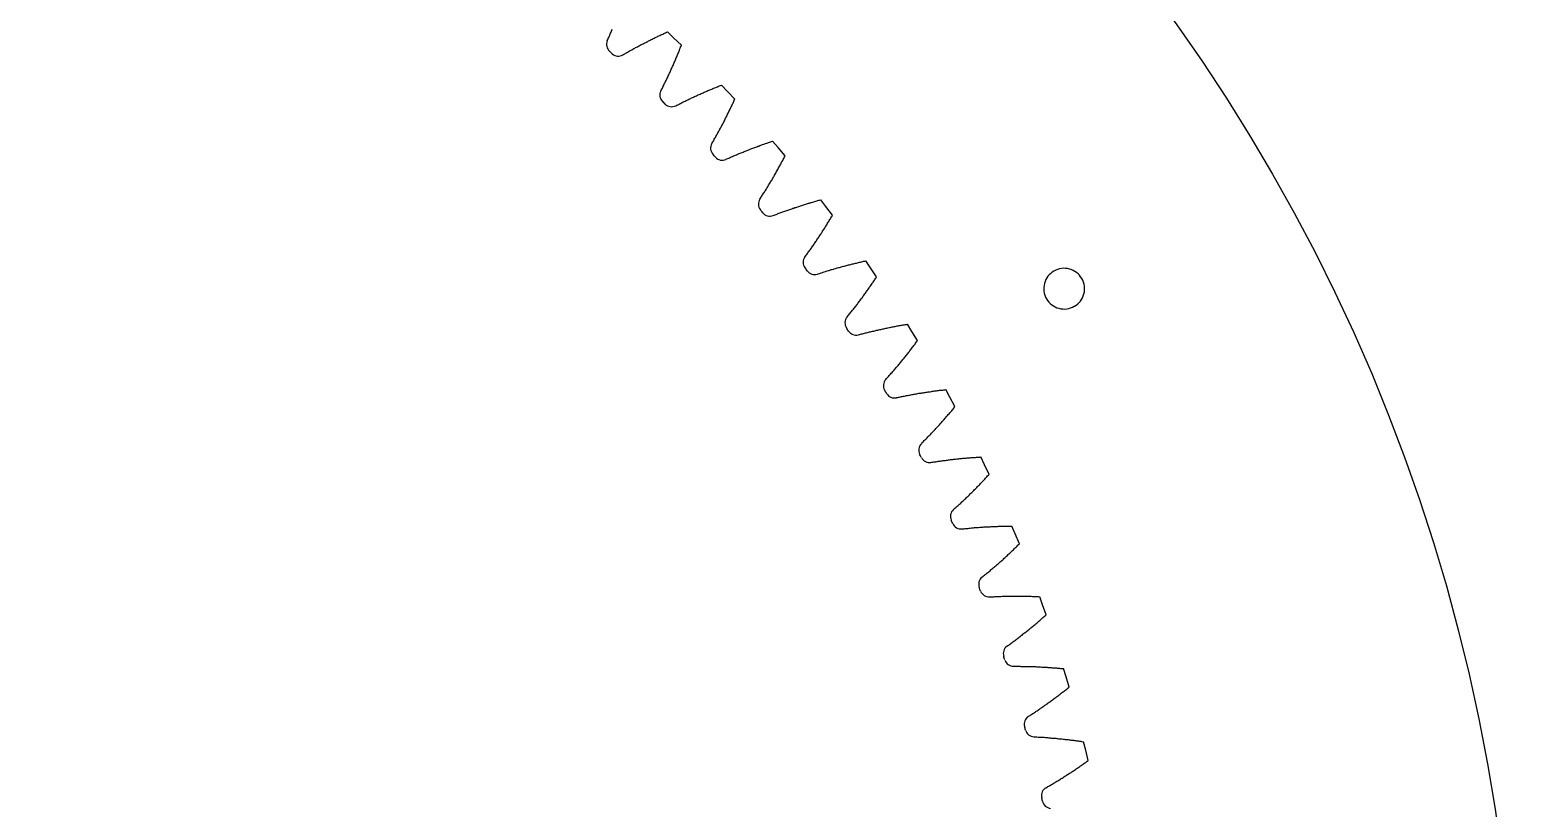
# Model space of a CAD drawing. Header units: inches. Extents: x -337 to 409, y -412 to 336.
# Drawn here: x -175.9 to -66.3, y 221.5 to 278.9 of the extents above; entities that cross this region are included whole.
import ezdxf

# ---------------------------------------------------------------- set-up
doc = ezdxf.new("R2010")
doc.units = ezdxf.units.IN
doc.header["$MEASUREMENT"] = 0

msp = doc.modelspace()

# ---------------------------------------------------------------- linework, layer by layer
at = {"color": 7, "linetype": 'Continuous'}
for p, q in [((-133.28, 278.15), (-133.25, 278.22)), ((-133.25, 278.22), (-133.21, 278.29)), ((-133.21, 278.29), (-133.18, 278.36)), ((-133.18, 278.36), (-133.15, 278.43)), ((-133.15, 278.43), (-133.12, 278.5)), ((-133.12, 278.5), (-133.09, 278.57)), ((-133.09, 278.57), (-133.06, 278.64)), ((-133.06, 278.64), (-133.03, 278.71)), ((-133.03, 278.71), (-133, 278.78)), ((-133, 278.78), (-132.97, 278.85)), ((-132.97, 278.85), (-132.94, 278.93)), ((-130.05, 278.17), (-129.99, 278.2)), ((-129.99, 278.2), (-129.92, 278.24)), ((-129.92, 278.24), (-129.85, 278.27)), ((-129.85, 278.27), (-129.78, 278.31)), ((-129.78, 278.31), (-129.71, 278.34)), ((-129.71, 278.34), (-129.64, 278.37)), ((-129.64, 278.37), (-129.57, 278.41)), ((-129.57, 278.41), (-129.5, 278.44)), ((-129.5, 278.44), (-129.43, 278.47)), ((-129.43, 278.47), (-129.36, 278.51)), ((-129.36, 278.51), (-129.29, 278.54)), ((-129.29, 278.54), (-129.22, 278.57)), ((-129.22, 278.57), (-129.15, 278.6)), ((-129.15, 278.6), (-129.08, 278.64)), ((-129.08, 278.64), (-129.01, 278.67)), ((-129.01, 278.67), (-128.94, 278.7)), ((-128.94, 278.7), (-128.87, 278.73)), ((-133.31, 278.08), (-133.28, 278.15)), ((-132.09, 277.08), (-132.02, 277.12)), ((-132.02, 277.12), (-131.96, 277.16)), ((-131.96, 277.16), (-131.89, 277.19)), ((-131.89, 277.19), (-131.82, 277.23)), ((-131.82, 277.23), (-131.75, 277.27)), ((-131.75, 277.27), (-131.69, 277.31)), ((-131.69, 277.31), (-131.62, 277.35)), ((-131.62, 277.35), (-131.55, 277.38)), ((-131.55, 277.38), (-131.49, 277.42)), ((-131.49, 277.42), (-131.42, 277.46)), ((-131.42, 277.46), (-131.35, 277.5)), ((-131.35, 277.5), (-131.28, 277.53)), ((-131.28, 277.53), (-131.22, 277.57)), ((-131.22, 277.57), (-131.15, 277.61)), ((-131.15, 277.61), (-131.08, 277.64)), ((-131.08, 277.64), (-131.01, 277.68)), ((-131.01, 277.68), (-130.95, 277.71)), ((-130.95, 277.71), (-130.88, 277.75)), ((-130.88, 277.75), (-130.81, 277.79)), ((-130.81, 277.79), (-130.74, 277.82)), ((-130.74, 277.82), (-130.67, 277.86)), ((-130.67, 277.86), (-130.6, 277.89)), ((-130.6, 277.89), (-130.54, 277.93)), ((-130.54, 277.93), (-130.47, 277.96)), ((-130.47, 277.96), (-130.4, 278)), ((-130.4, 278), (-130.33, 278.03)), ((-130.33, 278.03), (-130.26, 278.07)), ((-130.26, 278.07), (-130.19, 278.1)), ((-130.19, 278.1), (-130.12, 278.14)), ((-130.12, 278.14), (-130.05, 278.17)), ((-128.13, 277.04), (-128.1, 277.11)), ((-128.1, 277.11), (-128.07, 277.18)), ((-128.07, 277.18), (-128.04, 277.25)), ((-128.04, 277.25), (-128.01, 277.32)), ((-128.01, 277.32), (-127.98, 277.39)), ((-127.98, 277.39), (-127.95, 277.47)), ((-127.95, 277.47), (-127.93, 277.54)), ((-127.93, 277.54), (-127.9, 277.61)), ((-127.9, 277.61), (-127.87, 277.68)), ((-127.87, 277.68), (-127.84, 277.75)), ((-132.15, 277.04), (-132.09, 277.08)), ((-128.59, 275.98), (-128.56, 276.05)), ((-128.56, 276.05), (-128.53, 276.12)), ((-128.53, 276.12), (-128.49, 276.19)), ((-128.49, 276.19), (-128.46, 276.26)), ((-128.46, 276.26), (-128.43, 276.33)), ((-128.43, 276.33), (-128.4, 276.4)), ((-128.4, 276.4), (-128.37, 276.47)), ((-128.37, 276.47), (-128.34, 276.54)), ((-128.34, 276.54), (-128.31, 276.61)), ((-128.31, 276.61), (-128.28, 276.68)), ((-128.28, 276.68), (-128.25, 276.75)), ((-128.25, 276.75), (-128.22, 276.83)), ((-128.22, 276.83), (-128.19, 276.9)), ((-128.19, 276.9), (-128.16, 276.97)), ((-128.16, 276.97), (-128.13, 277.04)), ((-129.12, 274.87), (-129.08, 274.94)), ((-129.08, 274.94), (-129.05, 275)), ((-129.05, 275), (-129.01, 275.07)), ((-129.01, 275.07), (-128.98, 275.14)), ((-128.98, 275.14), (-128.95, 275.21)), ((-128.95, 275.21), (-128.91, 275.28)), ((-128.91, 275.28), (-128.88, 275.35)), ((-128.88, 275.35), (-128.85, 275.42)), ((-128.85, 275.42), (-128.81, 275.49)), ((-128.81, 275.49), (-128.78, 275.56)), ((-128.78, 275.56), (-128.75, 275.63)), ((-128.75, 275.63), (-128.72, 275.7)), ((-128.72, 275.7), (-128.68, 275.77)), ((-128.68, 275.77), (-128.65, 275.84)), ((-128.65, 275.84), (-128.62, 275.91)), ((-128.62, 275.91), (-128.59, 275.98)), ((-129.36, 274.39), (-129.32, 274.45)), ((-129.32, 274.45), (-129.29, 274.52)), ((-129.29, 274.52), (-129.25, 274.59)), ((-129.25, 274.59), (-129.22, 274.66)), ((-129.22, 274.66), (-129.18, 274.73)), ((-129.18, 274.73), (-129.15, 274.8)), ((-129.15, 274.8), (-129.12, 274.87)), ((-127.23, 273.8), (-127.16, 273.83)), ((-127.16, 273.83), (-127.09, 273.87)), ((-127.09, 273.87), (-127.02, 273.9)), ((-127.02, 273.9), (-126.95, 273.93)), ((-126.95, 273.93), (-126.88, 273.96)), ((-126.88, 273.96), (-126.81, 274)), ((-126.81, 274), (-126.74, 274.03)), ((-126.74, 274.03), (-126.67, 274.06)), ((-126.67, 274.06), (-126.6, 274.09)), ((-126.6, 274.09), (-126.53, 274.12)), ((-126.53, 274.12), (-126.46, 274.15)), ((-126.46, 274.15), (-126.39, 274.18)), ((-126.39, 274.18), (-126.32, 274.22)), ((-126.32, 274.22), (-126.25, 274.25)), ((-126.25, 274.25), (-126.18, 274.28)), ((-126.18, 274.28), (-126.1, 274.31)), ((-126.1, 274.31), (-126.03, 274.34)), ((-126.03, 274.34), (-125.96, 274.37)), ((-125.96, 274.37), (-125.89, 274.4)), ((-125.89, 274.4), (-125.82, 274.43)), ((-125.82, 274.43), (-125.75, 274.46)), ((-125.75, 274.46), (-125.68, 274.49)), ((-125.68, 274.49), (-125.61, 274.52)), ((-125.61, 274.52), (-125.54, 274.55)), ((-125.54, 274.55), (-125.47, 274.58)), ((-125.47, 274.58), (-125.39, 274.61)), ((-125.39, 274.61), (-125.32, 274.63)), ((-125.32, 274.63), (-125.25, 274.66)), ((-125.25, 274.66), (-125.18, 274.69)), ((-125.18, 274.69), (-125.11, 274.72)), ((-125.11, 274.72), (-125.04, 274.75)), ((-125.04, 274.75), (-124.97, 274.78)), ((-124.97, 274.78), (-124.89, 274.81)), ((-128.26, 273.29), (-128.19, 273.32)), ((-128.19, 273.32), (-128.12, 273.36)), ((-128.12, 273.36), (-128.06, 273.39)), ((-128.06, 273.39), (-127.99, 273.43)), ((-127.99, 273.43), (-127.92, 273.46)), ((-127.92, 273.46), (-127.85, 273.5)), ((-127.85, 273.5), (-127.78, 273.53)), ((-127.78, 273.53), (-127.71, 273.57)), ((-127.71, 273.57), (-127.64, 273.6)), ((-127.64, 273.6), (-127.57, 273.63)), ((-127.57, 273.63), (-127.5, 273.67)), ((-127.5, 273.67), (-127.43, 273.7)), ((-127.43, 273.7), (-127.37, 273.73)), ((-127.37, 273.73), (-127.3, 273.77)), ((-127.3, 273.77), (-127.23, 273.8)), ((-124.44, 272.66), (-124.41, 272.73)), ((-124.41, 272.73), (-124.37, 272.8)), ((-124.37, 272.8), (-124.34, 272.87)), ((-124.34, 272.87), (-124.31, 272.94)), ((-124.31, 272.94), (-124.27, 273.01)), ((-124.27, 273.01), (-124.24, 273.08)), ((-124.24, 273.08), (-124.21, 273.15)), ((-124.21, 273.15), (-124.17, 273.22)), ((-124.17, 273.22), (-124.14, 273.29)), ((-124.14, 273.29), (-124.11, 273.36)), ((-124.11, 273.36), (-124.08, 273.42)), ((-124.08, 273.42), (-124.04, 273.49)), ((-124.04, 273.49), (-124.01, 273.56)), ((-124.01, 273.56), (-123.98, 273.63)), ((-123.98, 273.63), (-123.95, 273.7)), ((-123.95, 273.7), (-123.92, 273.77)), ((-125.01, 271.57), (-124.97, 271.63)), ((-124.97, 271.63), (-124.93, 271.7)), ((-124.93, 271.7), (-124.9, 271.77)), ((-124.9, 271.77), (-124.86, 271.84)), ((-124.86, 271.84), (-124.83, 271.91)), ((-124.83, 271.91), (-124.79, 271.97)), ((-124.79, 271.97), (-124.75, 272.04)), ((-124.75, 272.04), (-124.72, 272.11)), ((-124.72, 272.11), (-124.68, 272.18)), ((-124.68, 272.18), (-124.65, 272.25)), ((-124.65, 272.25), (-124.61, 272.32)), ((-124.61, 272.32), (-124.58, 272.39)), ((-124.58, 272.39), (-124.55, 272.45)), ((-124.55, 272.45), (-124.51, 272.52)), ((-124.51, 272.52), (-124.48, 272.59)), ((-124.48, 272.59), (-124.44, 272.66)), ((-125.61, 270.49), (-125.57, 270.56)), ((-125.57, 270.56), (-125.53, 270.63)), ((-125.53, 270.63), (-125.49, 270.69)), ((-125.49, 270.69), (-125.45, 270.76)), ((-125.45, 270.76), (-125.42, 270.83)), ((-125.42, 270.83), (-125.38, 270.89)), ((-125.38, 270.89), (-125.34, 270.96)), ((-125.34, 270.96), (-125.3, 271.03)), ((-125.3, 271.03), (-125.26, 271.09)), ((-125.26, 271.09), (-125.23, 271.16)), ((-125.23, 271.16), (-125.19, 271.23)), ((-125.19, 271.23), (-125.15, 271.3)), ((-125.15, 271.3), (-125.12, 271.36)), ((-125.12, 271.36), (-125.08, 271.43)), ((-125.08, 271.43), (-125.04, 271.5)), ((-125.04, 271.5), (-125.01, 271.57)), ((-121.64, 270.5), (-121.56, 270.53)), ((-121.56, 270.53), (-121.49, 270.55)), ((-121.49, 270.55), (-121.42, 270.58)), ((-121.42, 270.58), (-121.35, 270.6)), ((-121.35, 270.6), (-121.27, 270.63)), ((-121.27, 270.63), (-121.2, 270.65)), ((-121.2, 270.65), (-121.13, 270.68)), ((-124.43, 269.4), (-124.36, 269.43)), ((-124.36, 269.43), (-124.29, 269.46)), ((-124.29, 269.46), (-124.22, 269.49)), ((-124.22, 269.49), (-124.15, 269.53)), ((-124.15, 269.53), (-124.08, 269.56)), ((-124.08, 269.56), (-124.01, 269.59)), ((-124.01, 269.59), (-123.93, 269.62)), ((-123.93, 269.62), (-123.86, 269.65)), ((-123.86, 269.65), (-123.79, 269.68)), ((-123.79, 269.68), (-123.72, 269.71)), ((-123.72, 269.71), (-123.65, 269.74)), ((-123.65, 269.74), (-123.58, 269.77)), ((-123.58, 269.77), (-123.51, 269.8)), ((-123.51, 269.8), (-123.44, 269.82)), ((-123.44, 269.82), (-123.37, 269.85)), ((-123.37, 269.85), (-123.29, 269.88)), ((-123.29, 269.88), (-123.22, 269.91)), ((-123.22, 269.91), (-123.15, 269.94)), ((-123.15, 269.94), (-123.08, 269.97)), ((-123.08, 269.97), (-123.01, 270)), ((-123.01, 270), (-122.94, 270.02)), ((-122.94, 270.02), (-122.87, 270.05)), ((-122.87, 270.05), (-122.79, 270.08)), ((-122.79, 270.08), (-122.72, 270.11)), ((-122.72, 270.11), (-122.65, 270.14)), ((-122.65, 270.14), (-122.58, 270.16)), ((-122.58, 270.16), (-122.51, 270.19)), ((-122.51, 270.19), (-122.43, 270.22)), ((-122.43, 270.22), (-122.36, 270.24)), ((-122.36, 270.24), (-122.29, 270.27)), ((-122.29, 270.27), (-122.22, 270.3)), ((-122.22, 270.3), (-122.14, 270.32)), ((-122.14, 270.32), (-122.07, 270.35)), ((-122.07, 270.35), (-122, 270.38)), ((-122, 270.38), (-121.93, 270.4)), ((-121.93, 270.4), (-121.86, 270.43)), ((-121.86, 270.43), (-121.78, 270.45)), ((-121.78, 270.45), (-121.71, 270.48)), ((-121.71, 270.48), (-121.64, 270.5)), ((-120.31, 269.39), (-120.28, 269.46)), ((-120.28, 269.46), (-120.24, 269.53)), ((-120.24, 269.53), (-120.2, 269.6)), ((-124.57, 269.34), (-124.5, 269.37)), ((-124.5, 269.37), (-124.43, 269.4)), ((-120.9, 268.31), (-120.86, 268.38)), ((-120.86, 268.38), (-120.83, 268.45)), ((-120.83, 268.45), (-120.79, 268.51)), ((-120.79, 268.51), (-120.75, 268.58)), ((-120.75, 268.58), (-120.71, 268.65)), ((-120.71, 268.65), (-120.68, 268.71)), ((-120.68, 268.71), (-120.64, 268.78)), ((-120.64, 268.78), (-120.6, 268.85)), ((-120.6, 268.85), (-120.56, 268.92)), ((-120.56, 268.92), (-120.53, 268.98)), ((-120.53, 268.98), (-120.49, 269.05)), ((-120.49, 269.05), (-120.46, 269.12)), ((-120.46, 269.12), (-120.42, 269.19)), ((-120.42, 269.19), (-120.38, 269.26)), ((-120.38, 269.26), (-120.35, 269.32)), ((-120.35, 269.32), (-120.31, 269.39)), ((-121.57, 267.19), (-121.53, 267.25)), ((-121.53, 267.25), (-121.49, 267.32)), ((-121.49, 267.32), (-121.45, 267.38)), ((-121.45, 267.38), (-121.41, 267.45)), ((-121.41, 267.45), (-121.37, 267.51)), ((-121.37, 267.51), (-121.33, 267.58)), ((-121.33, 267.58), (-121.29, 267.65)), ((-121.29, 267.65), (-121.25, 267.71)), ((-121.25, 267.71), (-121.21, 267.78)), ((-121.21, 267.78), (-121.17, 267.84)), ((-121.17, 267.84), (-121.13, 267.91)), ((-121.13, 267.91), (-121.09, 267.98)), ((-121.09, 267.98), (-121.05, 268.04)), ((-121.05, 268.04), (-121.02, 268.11)), ((-121.02, 268.11), (-120.98, 268.18)), ((-120.98, 268.18), (-120.94, 268.24)), ((-120.94, 268.24), (-120.9, 268.31)), ((-122.07, 266.41), (-122.02, 266.47)), ((-122.02, 266.47), (-121.98, 266.54)), ((-121.98, 266.54), (-121.94, 266.6)), ((-121.94, 266.6), (-121.9, 266.67)), ((-121.9, 266.67), (-121.86, 266.73)), ((-121.86, 266.73), (-121.81, 266.79)), ((-121.81, 266.79), (-121.77, 266.86)), ((-121.77, 266.86), (-121.73, 266.92)), ((-121.73, 266.92), (-121.69, 266.99)), ((-121.69, 266.99), (-121.65, 267.05)), ((-121.65, 267.05), (-121.61, 267.12)), ((-121.61, 267.12), (-121.57, 267.19)), ((-118.4, 266.12), (-118.32, 266.15)), ((-118.32, 266.15), (-118.25, 266.17)), ((-118.25, 266.17), (-118.17, 266.19)), ((-118.17, 266.19), (-118.1, 266.21)), ((-118.1, 266.21), (-118.03, 266.23)), ((-118.03, 266.23), (-117.95, 266.25)), ((-117.95, 266.25), (-117.88, 266.28)), ((-117.88, 266.28), (-117.8, 266.3)), ((-117.8, 266.3), (-117.73, 266.32)), ((-117.73, 266.32), (-117.66, 266.34)), ((-117.66, 266.34), (-117.58, 266.36)), ((-121.09, 265.2), (-121.02, 265.23)), ((-121.02, 265.23), (-120.94, 265.26)), ((-120.94, 265.26), (-120.87, 265.28)), ((-120.87, 265.28), (-120.8, 265.31)), ((-120.8, 265.31), (-120.73, 265.34)), ((-120.73, 265.34), (-120.66, 265.37)), ((-120.66, 265.37), (-120.58, 265.39)), ((-120.58, 265.39), (-120.51, 265.42)), ((-120.51, 265.42), (-120.44, 265.45)), ((-120.44, 265.45), (-120.37, 265.47)), ((-120.37, 265.47), (-120.3, 265.5)), ((-120.3, 265.5), (-120.22, 265.52)), ((-120.22, 265.52), (-120.15, 265.55)), ((-120.15, 265.55), (-120.08, 265.58)), ((-120.08, 265.58), (-120.01, 265.6)), ((-120.01, 265.6), (-119.93, 265.63)), ((-119.93, 265.63), (-119.86, 265.65)), ((-119.86, 265.65), (-119.79, 265.68)), ((-119.79, 265.68), (-119.71, 265.7)), ((-119.71, 265.7), (-119.64, 265.73)), ((-119.64, 265.73), (-119.57, 265.75)), ((-119.57, 265.75), (-119.5, 265.78)), ((-119.5, 265.78), (-119.42, 265.8)), ((-119.42, 265.8), (-119.35, 265.82)), ((-119.35, 265.82), (-119.28, 265.85)), ((-119.28, 265.85), (-119.2, 265.87)), ((-119.2, 265.87), (-119.13, 265.9)), ((-119.13, 265.9), (-119.06, 265.92)), ((-119.06, 265.92), (-118.98, 265.94)), ((-118.98, 265.94), (-118.91, 265.97)), ((-118.91, 265.97), (-118.84, 265.99)), ((-118.84, 265.99), (-118.76, 266.01)), ((-118.76, 266.01), (-118.69, 266.03)), ((-118.69, 266.03), (-118.62, 266.06)), ((-118.62, 266.06), (-118.54, 266.08)), ((-118.54, 266.08), (-118.47, 266.1)), ((-118.47, 266.1), (-118.4, 266.12)), ((-116.83, 265.03), (-116.79, 265.1)), ((-116.79, 265.1), (-116.75, 265.16)), ((-116.75, 265.16), (-116.72, 265.23)), ((-117.52, 263.92), (-117.48, 263.98)), ((-117.48, 263.98), (-117.44, 264.05)), ((-117.44, 264.05), (-117.4, 264.11)), ((-117.4, 264.11), (-117.36, 264.18)), ((-117.36, 264.18), (-117.31, 264.24)), ((-117.31, 264.24), (-117.27, 264.31)), ((-117.27, 264.31), (-117.23, 264.37)), ((-117.23, 264.37), (-117.19, 264.44)), ((-117.19, 264.44), (-117.15, 264.5)), ((-117.15, 264.5), (-117.11, 264.57)), ((-117.11, 264.57), (-117.07, 264.64)), ((-117.07, 264.64), (-117.03, 264.7)), ((-117.03, 264.7), (-116.99, 264.77)), ((-116.99, 264.77), (-116.95, 264.83)), ((-116.95, 264.83), (-116.91, 264.9)), ((-116.91, 264.9), (-116.87, 264.96)), ((-116.87, 264.96), (-116.83, 265.03)), ((-118.25, 262.83), (-118.2, 262.89)), ((-118.2, 262.89), (-118.16, 262.96)), ((-118.16, 262.96), (-118.12, 263.02)), ((-118.12, 263.02), (-118.07, 263.08)), ((-118.07, 263.08), (-118.03, 263.15)), ((-118.03, 263.15), (-117.99, 263.21)), ((-117.99, 263.21), (-117.94, 263.28)), ((-117.94, 263.28), (-117.9, 263.34)), ((-117.9, 263.34), (-117.86, 263.4)), ((-117.86, 263.4), (-117.82, 263.47)), ((-117.82, 263.47), (-117.77, 263.53)), ((-117.77, 263.53), (-117.73, 263.6)), ((-117.73, 263.6), (-117.69, 263.66)), ((-117.69, 263.66), (-117.65, 263.72)), ((-117.65, 263.72), (-117.6, 263.79)), ((-117.6, 263.79), (-117.56, 263.85)), ((-117.56, 263.85), (-117.52, 263.92)), ((-118.74, 262.14), (-118.7, 262.2)), ((-118.7, 262.2), (-118.65, 262.27)), ((-118.65, 262.27), (-118.61, 262.33)), ((-118.61, 262.33), (-118.56, 262.39)), ((-118.56, 262.39), (-118.52, 262.45)), ((-118.52, 262.45), (-118.47, 262.52)), ((-118.47, 262.52), (-118.43, 262.58)), ((-118.43, 262.58), (-118.38, 262.64)), ((-118.38, 262.64), (-118.34, 262.7)), ((-118.34, 262.7), (-118.29, 262.77)), ((-118.29, 262.77), (-118.25, 262.83)), ((-114.79, 261.74), (-114.72, 261.76)), ((-114.72, 261.76), (-114.64, 261.77)), ((-114.64, 261.77), (-114.57, 261.79)), ((-114.57, 261.79), (-114.49, 261.81)), ((-114.49, 261.81), (-114.42, 261.83)), ((-114.42, 261.83), (-114.34, 261.84)), ((-114.34, 261.84), (-114.27, 261.86)), ((-117.83, 260.89), (-117.76, 260.91)), ((-117.76, 260.91), (-117.68, 260.93)), ((-117.68, 260.93), (-117.61, 260.96)), ((-117.61, 260.96), (-117.54, 260.98)), ((-117.54, 260.98), (-117.46, 261.01)), ((-117.46, 261.01), (-117.39, 261.03)), ((-117.39, 261.03), (-117.32, 261.05)), ((-117.32, 261.05), (-117.24, 261.07)), ((-117.24, 261.07), (-117.17, 261.1)), ((-117.17, 261.1), (-117.1, 261.12)), ((-117.1, 261.12), (-117.02, 261.14)), ((-117.02, 261.14), (-116.95, 261.16)), ((-116.95, 261.16), (-116.87, 261.19)), ((-116.87, 261.19), (-116.8, 261.21)), ((-116.8, 261.21), (-116.73, 261.23)), ((-116.73, 261.23), (-116.65, 261.25)), ((-116.65, 261.25), (-116.58, 261.27)), ((-116.58, 261.27), (-116.5, 261.29)), ((-116.5, 261.29), (-116.43, 261.32)), ((-116.43, 261.32), (-116.36, 261.34)), ((-116.36, 261.34), (-116.28, 261.36)), ((-116.28, 261.36), (-116.21, 261.38)), ((-116.21, 261.38), (-116.13, 261.4)), ((-116.13, 261.4), (-116.06, 261.42)), ((-116.06, 261.42), (-115.99, 261.44)), ((-115.99, 261.44), (-115.91, 261.46)), ((-115.91, 261.46), (-115.84, 261.48)), ((-115.84, 261.48), (-115.76, 261.5)), ((-115.76, 261.5), (-115.69, 261.52)), ((-115.69, 261.52), (-115.61, 261.54)), ((-115.61, 261.54), (-115.54, 261.56)), ((-115.54, 261.56), (-115.46, 261.57)), ((-115.46, 261.57), (-115.39, 261.59)), ((-115.39, 261.59), (-115.32, 261.61)), ((-115.32, 261.61), (-115.24, 261.63)), ((-115.24, 261.63), (-115.17, 261.65)), ((-115.17, 261.65), (-115.09, 261.67)), ((-115.09, 261.67), (-115.02, 261.69)), ((-115.02, 261.69), (-114.94, 261.7)), ((-114.94, 261.7), (-114.87, 261.72)), ((-114.87, 261.72), (-114.79, 261.74)), ((-113.5, 260.62), (-113.46, 260.69)), ((-114.24, 259.54), (-114.2, 259.61)), ((-114.2, 259.61), (-114.16, 259.67)), ((-114.16, 259.67), (-114.11, 259.73)), ((-114.11, 259.73), (-114.07, 259.8)), ((-114.07, 259.8), (-114.02, 259.86)), ((-114.02, 259.86), (-113.98, 259.92)), ((-113.98, 259.92), (-113.93, 259.98)), ((-113.93, 259.98), (-113.89, 260.05)), ((-113.89, 260.05), (-113.85, 260.11)), ((-113.85, 260.11), (-113.8, 260.18)), ((-113.8, 260.18), (-113.76, 260.24)), ((-113.76, 260.24), (-113.72, 260.3)), ((-113.72, 260.3), (-113.67, 260.37)), ((-113.67, 260.37), (-113.63, 260.43)), ((-113.63, 260.43), (-113.59, 260.49)), ((-113.59, 260.49), (-113.55, 260.56)), ((-113.55, 260.56), (-113.5, 260.62)), ((-115.07, 258.43), (-115.02, 258.49)), ((-115.02, 258.49), (-114.98, 258.55)), ((-114.98, 258.55), (-114.93, 258.61)), ((-114.93, 258.61), (-114.88, 258.68)), ((-114.88, 258.68), (-114.84, 258.74)), ((-114.84, 258.74), (-114.79, 258.8)), ((-114.79, 258.8), (-114.74, 258.86)), ((-114.74, 258.86), (-114.7, 258.92)), ((-114.7, 258.92), (-114.65, 258.98)), ((-114.65, 258.98), (-114.61, 259.05)), ((-114.61, 259.05), (-114.56, 259.11)), ((-114.56, 259.11), (-114.51, 259.17)), ((-114.51, 259.17), (-114.47, 259.23)), ((-114.47, 259.23), (-114.42, 259.29)), ((-114.42, 259.29), (-114.38, 259.36)), ((-114.38, 259.36), (-114.33, 259.42)), ((-114.33, 259.42), (-114.29, 259.48)), ((-114.29, 259.48), (-114.24, 259.54)), ((-115.65, 257.71), (-115.6, 257.77)), ((-115.6, 257.77), (-115.55, 257.83)), ((-115.55, 257.83), (-115.5, 257.89)), ((-115.5, 257.89), (-115.45, 257.95)), ((-115.45, 257.95), (-115.4, 258.01)), ((-115.4, 258.01), (-115.36, 258.07)), ((-115.36, 258.07), (-115.31, 258.13)), ((-115.31, 258.13), (-115.26, 258.19)), ((-115.26, 258.19), (-115.21, 258.25)), ((-115.21, 258.25), (-115.16, 258.31)), ((-115.16, 258.31), (-115.12, 258.37)), ((-115.12, 258.37), (-115.07, 258.43)), ((-114.8, 256.41), (-114.73, 256.43)), ((-114.73, 256.43), (-114.65, 256.45)), ((-114.65, 256.45), (-114.58, 256.47)), ((-114.58, 256.47), (-114.5, 256.49)), ((-114.5, 256.49), (-114.43, 256.51)), ((-114.43, 256.51), (-114.35, 256.53)), ((-114.35, 256.53), (-114.28, 256.55)), ((-114.28, 256.55), (-114.2, 256.56)), ((-114.2, 256.56), (-114.13, 256.58)), ((-114.13, 256.58), (-114.06, 256.6)), ((-114.06, 256.6), (-113.98, 256.62)), ((-113.98, 256.62), (-113.91, 256.64)), ((-113.91, 256.64), (-113.83, 256.66)), ((-113.83, 256.66), (-113.76, 256.68)), ((-113.76, 256.68), (-113.68, 256.69)), ((-113.68, 256.69), (-113.61, 256.71)), ((-113.61, 256.71), (-113.53, 256.73)), ((-113.53, 256.73), (-113.46, 256.75)), ((-113.46, 256.75), (-113.38, 256.76)), ((-113.38, 256.76), (-113.31, 256.78)), ((-113.31, 256.78), (-113.23, 256.8)), ((-113.23, 256.8), (-113.16, 256.81)), ((-113.16, 256.81), (-113.08, 256.83)), ((-113.08, 256.83), (-113.01, 256.85)), ((-113.01, 256.85), (-112.93, 256.86)), ((-112.93, 256.86), (-112.86, 256.88)), ((-112.86, 256.88), (-112.78, 256.89)), ((-112.78, 256.89), (-112.7, 256.91)), ((-112.7, 256.91), (-112.63, 256.93)), ((-112.63, 256.93), (-112.55, 256.94)), ((-112.55, 256.94), (-112.48, 256.96)), ((-112.48, 256.96), (-112.4, 256.97)), ((-112.4, 256.97), (-112.33, 256.99)), ((-112.33, 256.99), (-112.25, 257)), ((-112.25, 257), (-112.18, 257.02)), ((-112.18, 257.02), (-112.1, 257.03)), ((-112.1, 257.03), (-112.03, 257.04)), ((-112.03, 257.04), (-111.95, 257.06)), ((-111.95, 257.06), (-111.87, 257.07)), ((-111.87, 257.07), (-111.8, 257.09)), ((-111.8, 257.09), (-111.72, 257.1)), ((-111.72, 257.1), (-111.65, 257.11)), ((-111.65, 257.11), (-111.57, 257.13)), ((-111.57, 257.13), (-111.5, 257.14)), ((-111.5, 257.14), (-111.42, 257.15)), ((-111.42, 257.15), (-111.34, 257.17)), ((-111.34, 257.17), (-111.27, 257.18)), ((-111.27, 257.18), (-111.19, 257.19)), ((-111.05, 255.18), (-111.01, 255.24)), ((-111.01, 255.24), (-110.96, 255.3)), ((-110.96, 255.3), (-110.91, 255.36)), ((-110.91, 255.36), (-110.86, 255.43)), ((-110.86, 255.43), (-110.82, 255.49)), ((-110.82, 255.49), (-110.77, 255.55)), ((-110.77, 255.55), (-110.72, 255.61)), ((-110.72, 255.61), (-110.68, 255.67)), ((-110.68, 255.67), (-110.63, 255.73)), ((-110.63, 255.73), (-110.59, 255.79)), ((-110.59, 255.79), (-110.54, 255.86)), ((-110.54, 255.86), (-110.49, 255.92)), ((-110.49, 255.92), (-110.45, 255.98)), ((-111.97, 254.05), (-111.92, 254.1)), ((-111.92, 254.1), (-111.87, 254.16)), ((-111.87, 254.16), (-111.82, 254.22)), ((-111.82, 254.22), (-111.78, 254.28)), ((-111.78, 254.28), (-111.73, 254.34)), ((-111.73, 254.34), (-111.68, 254.4)), ((-111.68, 254.4), (-111.63, 254.46)), ((-111.63, 254.46), (-111.58, 254.52)), ((-111.58, 254.52), (-111.53, 254.58)), ((-111.53, 254.58), (-111.48, 254.64)), ((-111.48, 254.64), (-111.43, 254.7)), ((-111.43, 254.7), (-111.39, 254.76)), ((-111.39, 254.76), (-111.34, 254.82)), ((-111.34, 254.82), (-111.29, 254.88)), ((-111.29, 254.88), (-111.24, 254.94)), ((-111.24, 254.94), (-111.2, 255)), ((-111.2, 255), (-111.15, 255.06)), ((-111.15, 255.06), (-111.1, 255.12)), ((-111.1, 255.12), (-111.05, 255.18)), ((-112.79, 253.12), (-112.73, 253.18)), ((-112.73, 253.18), (-112.68, 253.23)), ((-112.68, 253.23), (-112.63, 253.29)), ((-112.63, 253.29), (-112.58, 253.35)), ((-112.58, 253.35), (-112.53, 253.41)), ((-112.53, 253.41), (-112.48, 253.46)), ((-112.48, 253.46), (-112.43, 253.52)), ((-112.43, 253.52), (-112.38, 253.58)), ((-112.38, 253.58), (-112.32, 253.64)), ((-112.32, 253.64), (-112.27, 253.7)), ((-112.27, 253.7), (-112.22, 253.75)), ((-112.22, 253.75), (-112.17, 253.81)), ((-112.17, 253.81), (-112.12, 253.87)), ((-112.12, 253.87), (-112.07, 253.93)), ((-112.07, 253.93), (-112.02, 253.99)), ((-112.02, 253.99), (-111.97, 254.05)), ((-111.48, 251.89), (-111.41, 251.9)), ((-111.41, 251.9), (-111.33, 251.92)), ((-111.33, 251.92), (-111.26, 251.93)), ((-111.26, 251.93), (-111.18, 251.95)), ((-111.18, 251.95), (-111.1, 251.96)), ((-111.1, 251.96), (-111.03, 251.97)), ((-111.03, 251.97), (-110.95, 251.99)), ((-110.95, 251.99), (-110.88, 252)), ((-110.88, 252), (-110.8, 252.02)), ((-110.8, 252.02), (-110.73, 252.03)), ((-110.73, 252.03), (-110.65, 252.04)), ((-110.65, 252.04), (-110.57, 252.06)), ((-110.57, 252.06), (-110.5, 252.07)), ((-110.5, 252.07), (-110.42, 252.08)), ((-110.42, 252.08), (-110.35, 252.1)), ((-110.35, 252.1), (-110.27, 252.11)), ((-110.27, 252.11), (-110.19, 252.12)), ((-110.19, 252.12), (-110.12, 252.13)), ((-110.12, 252.13), (-110.04, 252.14)), ((-110.04, 252.14), (-109.97, 252.16)), ((-109.97, 252.16), (-109.89, 252.17)), ((-109.89, 252.17), (-109.81, 252.18)), ((-109.81, 252.18), (-109.74, 252.19)), ((-109.74, 252.19), (-109.66, 252.2)), ((-109.66, 252.2), (-109.59, 252.21)), ((-109.59, 252.21), (-109.51, 252.22)), ((-109.51, 252.22), (-109.43, 252.24)), ((-109.43, 252.24), (-109.36, 252.25)), ((-109.36, 252.25), (-109.28, 252.26)), ((-109.28, 252.26), (-109.21, 252.27)), ((-109.21, 252.27), (-109.13, 252.28)), ((-109.13, 252.28), (-109.05, 252.29)), ((-109.05, 252.29), (-108.98, 252.3)), ((-108.98, 252.3), (-108.9, 252.31)), ((-108.9, 252.31), (-108.82, 252.32)), ((-108.82, 252.32), (-108.75, 252.33)), ((-108.75, 252.33), (-108.67, 252.34)), ((-108.67, 252.34), (-108.59, 252.34)), ((-108.59, 252.34), (-108.52, 252.35)), ((-108.52, 252.35), (-108.44, 252.36)), ((-108.44, 252.36), (-108.36, 252.37)), ((-112.01, 251.78), (-111.93, 251.79)), ((-111.93, 251.79), (-111.86, 251.81)), ((-111.86, 251.81), (-111.78, 251.82)), ((-111.78, 251.82), (-111.71, 251.84)), ((-111.71, 251.84), (-111.63, 251.86)), ((-111.63, 251.86), (-111.56, 251.87)), ((-111.56, 251.87), (-111.48, 251.89)), ((-107.98, 250.77), (-107.93, 250.82)), ((-107.93, 250.82), (-107.88, 250.88)), ((-107.88, 250.88), (-107.83, 250.94)), ((-107.83, 250.94), (-107.78, 251)), ((-107.78, 251), (-107.74, 251.06)), ((-107.74, 251.06), (-107.69, 251.12)), ((-108.94, 249.67), (-108.89, 249.72)), ((-108.89, 249.72), (-108.84, 249.78)), ((-108.84, 249.78), (-108.79, 249.84)), ((-108.79, 249.84), (-108.74, 249.89)), ((-108.74, 249.89), (-108.69, 249.95)), ((-108.69, 249.95), (-108.64, 250.01)), ((-108.64, 250.01), (-108.58, 250.07)), ((-108.58, 250.07), (-108.53, 250.12)), ((-108.53, 250.12), (-108.48, 250.18)), ((-108.48, 250.18), (-108.43, 250.24)), ((-108.43, 250.24), (-108.38, 250.3)), ((-108.38, 250.3), (-108.33, 250.36)), ((-108.33, 250.36), (-108.28, 250.41)), ((-108.28, 250.41), (-108.23, 250.47)), ((-108.23, 250.47), (-108.18, 250.53)), ((-108.18, 250.53), (-108.13, 250.59)), ((-108.13, 250.59), (-108.08, 250.65)), ((-108.08, 250.65), (-108.03, 250.71)), ((-108.03, 250.71), (-107.98, 250.77)), ((-109.95, 248.61), (-109.9, 248.66)), ((-109.9, 248.66), (-109.84, 248.72)), ((-109.84, 248.72), (-109.79, 248.77)), ((-109.79, 248.77), (-109.74, 248.82)), ((-109.74, 248.82), (-109.68, 248.88)), ((-109.68, 248.88), (-109.63, 248.94)), ((-109.63, 248.94), (-109.58, 248.99)), ((-109.58, 248.99), (-109.52, 249.05)), ((-109.52, 249.05), (-109.47, 249.1)), ((-109.47, 249.1), (-109.42, 249.16)), ((-109.42, 249.16), (-109.36, 249.21)), ((-109.36, 249.21), (-109.31, 249.27)), ((-109.31, 249.27), (-109.26, 249.33)), ((-109.26, 249.33), (-109.21, 249.38)), ((-109.21, 249.38), (-109.15, 249.44)), ((-109.15, 249.44), (-109.1, 249.5)), ((-109.1, 249.5), (-109.05, 249.55)), ((-109.05, 249.55), (-109, 249.61)), ((-109, 249.61), (-108.94, 249.67)), ((-110.17, 248.39), (-110.12, 248.44)), ((-110.12, 248.44), (-110.06, 248.5)), ((-110.06, 248.5), (-110.01, 248.55)), ((-110.01, 248.55), (-109.95, 248.61)), ((-109.46, 247), (-109.39, 247.02)), ((-109.39, 247.02), (-109.31, 247.03)), ((-109.31, 247.03), (-109.24, 247.04)), ((-109.24, 247.04), (-109.16, 247.05)), ((-109.16, 247.05), (-109.08, 247.06)), ((-109.08, 247.06), (-109.01, 247.08)), ((-109.01, 247.08), (-108.93, 247.09)), ((-108.93, 247.09), (-108.86, 247.1)), ((-108.86, 247.1), (-108.78, 247.11)), ((-108.78, 247.11), (-108.7, 247.12)), ((-108.7, 247.12), (-108.63, 247.13)), ((-108.63, 247.13), (-108.55, 247.14)), ((-108.55, 247.14), (-108.48, 247.15)), ((-108.48, 247.15), (-108.4, 247.16)), ((-108.4, 247.16), (-108.32, 247.17)), ((-108.32, 247.17), (-108.25, 247.18)), ((-108.25, 247.18), (-108.17, 247.19)), ((-108.17, 247.19), (-108.09, 247.2)), ((-108.09, 247.2), (-108.02, 247.21)), ((-108.02, 247.21), (-107.94, 247.22)), ((-107.94, 247.22), (-107.86, 247.23)), ((-107.86, 247.23), (-107.79, 247.24)), ((-107.79, 247.24), (-107.71, 247.25)), ((-107.71, 247.25), (-107.64, 247.25)), ((-107.64, 247.25), (-107.56, 247.26)), ((-107.56, 247.26), (-107.48, 247.27)), ((-107.48, 247.27), (-107.41, 247.28)), ((-107.41, 247.28), (-107.33, 247.29)), ((-107.33, 247.29), (-107.25, 247.29)), ((-107.25, 247.29), (-107.18, 247.3)), ((-107.18, 247.3), (-107.1, 247.31)), ((-107.1, 247.31), (-107.02, 247.31)), ((-107.02, 247.31), (-106.95, 247.32)), ((-106.95, 247.32), (-106.87, 247.33)), ((-106.87, 247.33), (-106.79, 247.34)), ((-106.79, 247.34), (-106.72, 247.34)), ((-106.72, 247.34), (-106.64, 247.35)), ((-106.64, 247.35), (-106.56, 247.35)), ((-106.56, 247.35), (-106.49, 247.36)), ((-106.49, 247.36), (-106.41, 247.37)), ((-106.41, 247.37), (-106.33, 247.37)), ((-106.33, 247.37), (-106.26, 247.38)), ((-106.26, 247.38), (-106.18, 247.38)), ((-106.18, 247.38), (-106.1, 247.39)), ((-106.1, 247.39), (-106.03, 247.39)), ((-106.03, 247.39), (-105.95, 247.4)), ((-105.95, 247.4), (-105.87, 247.4)), ((-105.87, 247.4), (-105.79, 247.41)), ((-105.97, 245.28), (-105.92, 245.34)), ((-105.92, 245.34), (-105.87, 245.39)), ((-105.87, 245.39), (-105.81, 245.45)), ((-105.81, 245.45), (-105.76, 245.51)), ((-105.76, 245.51), (-105.71, 245.56)), ((-105.71, 245.56), (-105.65, 245.62)), ((-105.65, 245.62), (-105.6, 245.67)), ((-105.6, 245.67), (-105.55, 245.73)), ((-105.55, 245.73), (-105.5, 245.78)), ((-105.5, 245.78), (-105.44, 245.84)), ((-105.44, 245.84), (-105.39, 245.9)), ((-105.39, 245.9), (-105.34, 245.95)), ((-105.34, 245.95), (-105.29, 246.01)), ((-105.29, 246.01), (-105.23, 246.07)), ((-105.23, 246.07), (-105.18, 246.12)), ((-107.07, 244.2), (-107.01, 244.25)), ((-107.01, 244.25), (-106.96, 244.31)), ((-106.96, 244.31), (-106.9, 244.36)), ((-106.9, 244.36), (-106.85, 244.41)), ((-106.85, 244.41), (-106.79, 244.47)), ((-106.79, 244.47), (-106.73, 244.52)), ((-106.73, 244.52), (-106.68, 244.57)), ((-106.68, 244.57), (-106.62, 244.63)), ((-106.62, 244.63), (-106.57, 244.68)), ((-106.57, 244.68), (-106.52, 244.74)), ((-106.52, 244.74), (-106.46, 244.79)), ((-106.46, 244.79), (-106.41, 244.85)), ((-106.41, 244.85), (-106.35, 244.9)), ((-106.35, 244.9), (-106.3, 244.95)), ((-106.3, 244.95), (-106.24, 245.01)), ((-106.24, 245.01), (-106.19, 245.06)), ((-106.19, 245.06), (-106.13, 245.12)), ((-106.13, 245.12), (-106.08, 245.17)), ((-106.08, 245.17), (-106.03, 245.23)), ((-106.03, 245.23), (-105.97, 245.28)), ((-107.81, 243.53), (-107.75, 243.58)), ((-107.75, 243.58), (-107.69, 243.63)), ((-107.69, 243.63), (-107.63, 243.68)), ((-107.63, 243.68), (-107.58, 243.73)), ((-107.58, 243.73), (-107.52, 243.78)), ((-107.52, 243.78), (-107.46, 243.83)), ((-107.46, 243.83), (-107.41, 243.89)), ((-107.41, 243.89), (-107.35, 243.94)), ((-107.35, 243.94), (-107.29, 243.99)), ((-107.29, 243.99), (-107.24, 244.04)), ((-107.24, 244.04), (-107.18, 244.1)), ((-107.18, 244.1), (-107.12, 244.15)), ((-107.12, 244.15), (-107.07, 244.2)), ((-107.17, 242.11), (-107.1, 242.12)), ((-107.1, 242.12), (-107.02, 242.12)), ((-107.02, 242.12), (-106.94, 242.13)), ((-106.94, 242.13), (-106.87, 242.14)), ((-106.87, 242.14), (-106.79, 242.15)), ((-106.79, 242.15), (-106.71, 242.15)), ((-106.71, 242.15), (-106.64, 242.16)), ((-106.64, 242.16), (-106.56, 242.17)), ((-106.56, 242.17), (-106.48, 242.18)), ((-106.48, 242.18), (-106.41, 242.18)), ((-106.41, 242.18), (-106.33, 242.19)), ((-106.33, 242.19), (-106.25, 242.2)), ((-106.25, 242.2), (-106.18, 242.2)), ((-106.18, 242.2), (-106.1, 242.21)), ((-106.1, 242.21), (-106.02, 242.21)), ((-106.02, 242.21), (-105.95, 242.22)), ((-105.95, 242.22), (-105.87, 242.23)), ((-105.87, 242.23), (-105.79, 242.23)), ((-105.79, 242.23), (-105.72, 242.24)), ((-105.72, 242.24), (-105.64, 242.24)), ((-105.64, 242.24), (-105.56, 242.25)), ((-105.56, 242.25), (-105.49, 242.25)), ((-105.49, 242.25), (-105.41, 242.26)), ((-105.41, 242.26), (-105.33, 242.26)), ((-105.33, 242.26), (-105.26, 242.26)), ((-105.26, 242.26), (-105.18, 242.27)), ((-105.18, 242.27), (-105.1, 242.27)), ((-105.1, 242.27), (-105.03, 242.28)), ((-105.03, 242.28), (-104.95, 242.28)), ((-104.95, 242.28), (-104.87, 242.28)), ((-104.87, 242.28), (-104.8, 242.29)), ((-104.8, 242.29), (-104.72, 242.29)), ((-104.72, 242.29), (-104.64, 242.29)), ((-104.64, 242.29), (-104.56, 242.29)), ((-104.56, 242.29), (-104.49, 242.3)), ((-104.49, 242.3), (-104.41, 242.3)), ((-104.41, 242.3), (-104.33, 242.3)), ((-104.33, 242.3), (-104.26, 242.3)), ((-104.26, 242.3), (-104.18, 242.31)), ((-104.18, 242.31), (-104.1, 242.31)), ((-104.1, 242.31), (-104.03, 242.31)), ((-104.03, 242.31), (-103.95, 242.31)), ((-103.95, 242.31), (-103.87, 242.31)), ((-103.87, 242.31), (-103.8, 242.31)), ((-103.8, 242.31), (-103.72, 242.32)), ((-103.72, 242.32), (-103.64, 242.32)), ((-103.64, 242.32), (-103.56, 242.32)), ((-103.56, 242.32), (-103.49, 242.32)), ((-103.05, 240.9), (-103, 240.95)), ((-103, 240.95), (-102.94, 241)), ((-104.17, 239.84), (-104.12, 239.89)), ((-104.12, 239.89), (-104.06, 239.95)), ((-104.06, 239.95), (-104, 240)), ((-104, 240), (-103.95, 240.05)), ((-103.95, 240.05), (-103.89, 240.1)), ((-103.89, 240.1), (-103.83, 240.15)), ((-103.83, 240.15), (-103.78, 240.21)), ((-103.78, 240.21), (-103.72, 240.26)), ((-103.72, 240.26), (-103.66, 240.31)), ((-103.66, 240.31), (-103.61, 240.36)), ((-103.61, 240.36), (-103.55, 240.42)), ((-103.55, 240.42), (-103.5, 240.47)), ((-103.5, 240.47), (-103.44, 240.52)), ((-103.44, 240.52), (-103.39, 240.57)), ((-103.39, 240.57), (-103.33, 240.63)), ((-103.33, 240.63), (-103.27, 240.68)), ((-103.27, 240.68), (-103.22, 240.73)), ((-103.22, 240.73), (-103.16, 240.79)), ((-103.16, 240.79), (-103.11, 240.84)), ((-103.11, 240.84), (-103.05, 240.9)), ((-105.46, 238.74), (-105.4, 238.79)), ((-105.4, 238.79), (-105.34, 238.84)), ((-105.34, 238.84), (-105.28, 238.89)), ((-105.28, 238.89), (-105.22, 238.93)), ((-105.22, 238.93), (-105.16, 238.98)), ((-105.16, 238.98), (-105.1, 239.03)), ((-105.1, 239.03), (-105.04, 239.08)), ((-105.04, 239.08), (-104.99, 239.13)), ((-104.99, 239.13), (-104.93, 239.18)), ((-104.93, 239.18), (-104.87, 239.23)), ((-104.87, 239.23), (-104.81, 239.28)), ((-104.81, 239.28), (-104.75, 239.33)), ((-104.75, 239.33), (-104.69, 239.38)), ((-104.69, 239.38), (-104.64, 239.43)), ((-104.64, 239.43), (-104.58, 239.48)), ((-104.58, 239.48), (-104.52, 239.53)), ((-104.52, 239.53), (-104.46, 239.59)), ((-104.46, 239.59), (-104.4, 239.64)), ((-104.4, 239.64), (-104.35, 239.69)), ((-104.35, 239.69), (-104.29, 239.74)), ((-104.29, 239.74), (-104.23, 239.79)), ((-104.23, 239.79), (-104.17, 239.84)), ((-105.7, 238.55), (-105.64, 238.59)), ((-105.64, 238.59), (-105.58, 238.64)), ((-105.58, 238.64), (-105.52, 238.69)), ((-105.52, 238.69), (-105.46, 238.74)), ((-105.14, 237.1), (-105.07, 237.1)), ((-105.07, 237.1), (-104.99, 237.1)), ((-104.99, 237.1), (-104.91, 237.11)), ((-104.91, 237.11), (-104.83, 237.11)), ((-104.83, 237.11), (-104.76, 237.12)), ((-104.76, 237.12), (-104.68, 237.12)), ((-104.68, 237.12), (-104.6, 237.12)), ((-104.6, 237.12), (-104.53, 237.13)), ((-104.53, 237.13), (-104.45, 237.13)), ((-104.45, 237.13), (-104.37, 237.13)), ((-104.37, 237.13), (-104.3, 237.13)), ((-104.3, 237.13), (-104.22, 237.14)), ((-104.22, 237.14), (-104.14, 237.14)), ((-104.14, 237.14), (-104.07, 237.14)), ((-104.07, 237.14), (-103.99, 237.14)), ((-103.99, 237.14), (-103.91, 237.14)), ((-103.91, 237.14), (-103.84, 237.15)), ((-103.84, 237.15), (-103.76, 237.15)), ((-103.76, 237.15), (-103.68, 237.15)), ((-103.68, 237.15), (-103.6, 237.15)), ((-103.6, 237.15), (-103.53, 237.15)), ((-103.53, 237.15), (-103.45, 237.15)), ((-103.45, 237.15), (-103.37, 237.15)), ((-103.37, 237.15), (-103.3, 237.15)), ((-103.3, 237.15), (-103.22, 237.15)), ((-103.22, 237.15), (-103.14, 237.15)), ((-103.14, 237.15), (-103.07, 237.15)), ((-103.07, 237.15), (-102.99, 237.15)), ((-102.99, 237.15), (-102.91, 237.15)), ((-102.91, 237.15), (-102.83, 237.15)), ((-102.83, 237.15), (-102.76, 237.15)), ((-102.76, 237.15), (-102.68, 237.15)), ((-102.68, 237.15), (-102.6, 237.15)), ((-102.6, 237.15), (-102.53, 237.15)), ((-102.53, 237.15), (-102.45, 237.15)), ((-102.45, 237.15), (-102.37, 237.14)), ((-102.37, 237.14), (-102.3, 237.14)), ((-102.3, 237.14), (-102.22, 237.14)), ((-102.22, 237.14), (-102.14, 237.14)), ((-102.14, 237.14), (-102.07, 237.14)), ((-102.07, 237.14), (-101.99, 237.13)), ((-101.99, 237.13), (-101.91, 237.13)), ((-101.91, 237.13), (-101.83, 237.13)), ((-101.83, 237.13), (-101.76, 237.13)), ((-101.76, 237.13), (-101.68, 237.12)), ((-101.68, 237.12), (-101.6, 237.12)), ((-101.6, 237.12), (-101.53, 237.12)), ((-101.53, 237.12), (-101.45, 237.11)), ((-101.32, 235.47), (-101.26, 235.52)), ((-101.26, 235.52), (-101.21, 235.57)), ((-101.21, 235.57), (-101.15, 235.62)), ((-101.15, 235.62), (-101.09, 235.67)), ((-101.09, 235.67), (-101.03, 235.72)), ((-101.03, 235.72), (-100.98, 235.77)), ((-102.69, 234.34), (-102.63, 234.39)), ((-102.63, 234.39), (-102.57, 234.44)), ((-102.57, 234.44), (-102.51, 234.48)), ((-102.51, 234.48), (-102.45, 234.53)), ((-102.45, 234.53), (-102.39, 234.58)), ((-102.39, 234.58), (-102.33, 234.63)), ((-102.33, 234.63), (-102.27, 234.68)), ((-102.27, 234.68), (-102.21, 234.73)), ((-102.21, 234.73), (-102.15, 234.77)), ((-102.15, 234.77), (-102.09, 234.82)), ((-102.09, 234.82), (-102.03, 234.87)), ((-102.03, 234.87), (-101.97, 234.92)), ((-101.97, 234.92), (-101.91, 234.97)), ((-101.91, 234.97), (-101.85, 235.02)), ((-101.85, 235.02), (-101.79, 235.07)), ((-101.79, 235.07), (-101.73, 235.12)), ((-101.73, 235.12), (-101.67, 235.17)), ((-101.67, 235.17), (-101.61, 235.22)), ((-101.61, 235.22), (-101.56, 235.27)), ((-101.56, 235.27), (-101.5, 235.32)), ((-101.5, 235.32), (-101.44, 235.37)), ((-101.44, 235.37), (-101.38, 235.42)), ((-101.38, 235.42), (-101.32, 235.47)), ((-103.86, 233.46), (-103.79, 233.51)), ((-103.79, 233.51), (-103.73, 233.55)), ((-103.73, 233.55), (-103.67, 233.6)), ((-103.67, 233.6), (-103.61, 233.64)), ((-103.61, 233.64), (-103.54, 233.69)), ((-103.54, 233.69), (-103.48, 233.73)), ((-103.48, 233.73), (-103.42, 233.78)), ((-103.42, 233.78), (-103.36, 233.83)), ((-103.36, 233.83), (-103.3, 233.87)), ((-103.3, 233.87), (-103.24, 233.92)), ((-103.24, 233.92), (-103.17, 233.96)), ((-103.17, 233.96), (-103.11, 234.01)), ((-103.11, 234.01), (-103.05, 234.06)), ((-103.05, 234.06), (-102.99, 234.1)), ((-102.99, 234.1), (-102.93, 234.15)), ((-102.93, 234.15), (-102.87, 234.2)), ((-102.87, 234.2), (-102.81, 234.25)), ((-102.81, 234.25), (-102.75, 234.29)), ((-102.75, 234.29), (-102.69, 234.34)), ((-103.38, 231.99), (-103.3, 231.99)), ((-103.3, 231.99), (-103.22, 231.99)), ((-103.22, 231.99), (-103.14, 231.99)), ((-103.14, 231.99), (-103.07, 231.99)), ((-103.07, 231.99), (-102.99, 231.99)), ((-102.99, 231.99), (-102.91, 231.99)), ((-102.91, 231.99), (-102.84, 231.98)), ((-102.84, 231.98), (-102.76, 231.98)), ((-102.76, 231.98), (-102.68, 231.98)), ((-102.68, 231.98), (-102.61, 231.98)), ((-102.61, 231.98), (-102.53, 231.98)), ((-102.53, 231.98), (-102.45, 231.98)), ((-102.45, 231.98), (-102.38, 231.98)), ((-102.38, 231.98), (-102.3, 231.97)), ((-102.3, 231.97), (-102.22, 231.97)), ((-102.22, 231.97), (-102.14, 231.97)), ((-102.14, 231.97), (-102.07, 231.97)), ((-102.07, 231.97), (-101.99, 231.96)), ((-101.99, 231.96), (-101.91, 231.96)), ((-101.91, 231.96), (-101.84, 231.96)), ((-101.84, 231.96), (-101.76, 231.96)), ((-101.76, 231.96), (-101.68, 231.95)), ((-101.68, 231.95), (-101.61, 231.95)), ((-101.61, 231.95), (-101.53, 231.95)), ((-101.53, 231.95), (-101.45, 231.94)), ((-101.45, 231.94), (-101.38, 231.94)), ((-101.38, 231.94), (-101.3, 231.93)), ((-101.3, 231.93), (-101.22, 231.93)), ((-101.22, 231.93), (-101.15, 231.92)), ((-101.15, 231.92), (-101.07, 231.92)), ((-101.07, 231.92), (-100.99, 231.91)), ((-100.99, 231.91), (-100.91, 231.91)), ((-100.91, 231.91), (-100.84, 231.9)), ((-100.84, 231.9), (-100.76, 231.9)), ((-100.76, 231.9), (-100.68, 231.89)), ((-100.68, 231.89), (-100.61, 231.89)), ((-100.61, 231.89), (-100.53, 231.88)), ((-100.53, 231.88), (-100.45, 231.88)), ((-100.45, 231.88), (-100.38, 231.87)), ((-100.38, 231.87), (-100.3, 231.86)), ((-100.3, 231.86), (-100.22, 231.86)), ((-100.22, 231.86), (-100.15, 231.85)), ((-100.15, 231.85), (-100.07, 231.85)), ((-100.07, 231.85), (-99.99, 231.84)), ((-99.99, 231.84), (-99.92, 231.83)), ((-99.92, 231.83), (-99.84, 231.82)), ((-99.84, 231.82), (-99.76, 231.82)), ((-99.76, 231.82), (-99.69, 231.81)), ((-99.89, 229.97), (-99.83, 230.02)), ((-99.83, 230.02), (-99.77, 230.07)), ((-99.77, 230.07), (-99.71, 230.11)), ((-99.71, 230.11), (-99.65, 230.16)), ((-99.65, 230.16), (-99.59, 230.21)), ((-99.59, 230.21), (-99.52, 230.25)), ((-99.52, 230.25), (-99.46, 230.3)), ((-99.46, 230.3), (-99.4, 230.35)), ((-99.4, 230.35), (-99.34, 230.4)), ((-99.34, 230.4), (-99.28, 230.45)), ((-101.38, 228.89), (-101.32, 228.93)), ((-101.32, 228.93), (-101.26, 228.97)), ((-101.26, 228.97), (-101.19, 229.02)), ((-101.19, 229.02), (-101.13, 229.06)), ((-101.13, 229.06), (-101.07, 229.11)), ((-101.07, 229.11), (-101, 229.15)), ((-101, 229.15), (-100.94, 229.19)), ((-100.94, 229.19), (-100.88, 229.24)), ((-100.88, 229.24), (-100.82, 229.28)), ((-100.82, 229.28), (-100.75, 229.33)), ((-100.75, 229.33), (-100.69, 229.37)), ((-100.69, 229.37), (-100.63, 229.42)), ((-100.63, 229.42), (-100.57, 229.46)), ((-100.57, 229.46), (-100.51, 229.51)), ((-100.51, 229.51), (-100.44, 229.56)), ((-100.44, 229.56), (-100.38, 229.6)), ((-100.38, 229.6), (-100.32, 229.65)), ((-100.32, 229.65), (-100.26, 229.69)), ((-100.26, 229.69), (-100.2, 229.74)), ((-100.2, 229.74), (-100.14, 229.79)), ((-100.14, 229.79), (-100.07, 229.83)), ((-100.07, 229.83), (-100.01, 229.88)), ((-100.01, 229.88), (-99.95, 229.93)), ((-99.95, 229.93), (-99.89, 229.97)), ((-102.28, 228.29), (-102.22, 228.33)), ((-102.22, 228.33), (-102.15, 228.37)), ((-102.15, 228.37), (-102.09, 228.42)), ((-102.09, 228.42), (-102.02, 228.46)), ((-102.02, 228.46), (-101.96, 228.5)), ((-101.96, 228.5), (-101.89, 228.54)), ((-101.89, 228.54), (-101.83, 228.58)), ((-101.83, 228.58), (-101.77, 228.63)), ((-101.77, 228.63), (-101.7, 228.67)), ((-101.7, 228.67), (-101.64, 228.71)), ((-101.64, 228.71), (-101.57, 228.76)), ((-101.57, 228.76), (-101.51, 228.8)), ((-101.51, 228.8), (-101.45, 228.84)), ((-101.45, 228.84), (-101.38, 228.89)), ((-101.88, 226.79), (-101.8, 226.79)), ((-101.8, 226.79), (-101.73, 226.78)), ((-101.73, 226.78), (-101.65, 226.78)), ((-101.65, 226.78), (-101.57, 226.77)), ((-101.57, 226.77), (-101.49, 226.77)), ((-101.49, 226.77), (-101.42, 226.77)), ((-101.42, 226.77), (-101.34, 226.76)), ((-101.34, 226.76), (-101.26, 226.76)), ((-101.26, 226.76), (-101.19, 226.75)), ((-101.19, 226.75), (-101.11, 226.75)), ((-101.11, 226.75), (-101.03, 226.74)), ((-101.03, 226.74), (-100.96, 226.73)), ((-100.96, 226.73), (-100.88, 226.73)), ((-100.88, 226.73), (-100.8, 226.72)), ((-100.8, 226.72), (-100.73, 226.72)), ((-100.73, 226.72), (-100.65, 226.71)), ((-100.65, 226.71), (-100.57, 226.7)), ((-100.57, 226.7), (-100.5, 226.7)), ((-100.5, 226.7), (-100.42, 226.69)), ((-100.42, 226.69), (-100.34, 226.68)), ((-100.34, 226.68), (-100.27, 226.68)), ((-100.27, 226.68), (-100.19, 226.67)), ((-100.19, 226.67), (-100.11, 226.66)), ((-100.11, 226.66), (-100.04, 226.65)), ((-100.04, 226.65), (-99.96, 226.65)), ((-99.96, 226.65), (-99.88, 226.64)), ((-99.88, 226.64), (-99.81, 226.63)), ((-99.81, 226.63), (-99.73, 226.62)), ((-99.73, 226.62), (-99.65, 226.61)), ((-99.65, 226.61), (-99.58, 226.6)), ((-99.58, 226.6), (-99.5, 226.59)), ((-99.5, 226.59), (-99.43, 226.59)), ((-99.43, 226.59), (-99.35, 226.58)), ((-99.35, 226.58), (-99.27, 226.57)), ((-99.27, 226.57), (-99.2, 226.56)), ((-99.2, 226.56), (-99.12, 226.55)), ((-99.12, 226.55), (-99.04, 226.54)), ((-99.04, 226.54), (-98.97, 226.53)), ((-98.97, 226.53), (-98.89, 226.52)), ((-98.89, 226.52), (-98.81, 226.51)), ((-98.81, 226.51), (-98.74, 226.5)), ((-98.74, 226.5), (-98.66, 226.49)), ((-98.66, 226.49), (-98.59, 226.48)), ((-98.59, 226.48), (-98.51, 226.47)), ((-98.51, 226.47), (-98.43, 226.46)), ((-98.43, 226.46), (-98.36, 226.44)), ((-98.36, 226.44), (-98.28, 226.43)), ((-98.28, 226.43), (-98.21, 226.42)), ((-98.63, 224.51), (-98.57, 224.55)), ((-98.57, 224.55), (-98.5, 224.6)), ((-98.5, 224.6), (-98.44, 224.64)), ((-98.44, 224.64), (-98.38, 224.68)), ((-98.38, 224.68), (-98.31, 224.73)), ((-98.31, 224.73), (-98.25, 224.77)), ((-98.25, 224.77), (-98.19, 224.82)), ((-98.19, 224.82), (-98.12, 224.86)), ((-98.12, 224.86), (-98.06, 224.9)), ((-98.06, 224.9), (-98, 224.95)), ((-98, 224.95), (-97.94, 224.99)), ((-97.94, 224.99), (-97.87, 225.04)), ((-100.38, 223.39), (-100.31, 223.43)), ((-100.31, 223.43), (-100.25, 223.47)), ((-100.25, 223.47), (-100.18, 223.51)), ((-100.18, 223.51), (-100.12, 223.55)), ((-100.12, 223.55), (-100.05, 223.59)), ((-100.05, 223.59), (-99.99, 223.63)), ((-99.99, 223.63), (-99.92, 223.67)), ((-99.92, 223.67), (-99.86, 223.71)), ((-99.86, 223.71), (-99.79, 223.75)), ((-99.79, 223.75), (-99.72, 223.79)), ((-99.72, 223.79), (-99.66, 223.83)), ((-99.66, 223.83), (-99.59, 223.88)), ((-99.59, 223.88), (-99.53, 223.92)), ((-99.53, 223.92), (-99.47, 223.96)), ((-99.47, 223.96), (-99.4, 224)), ((-99.4, 224), (-99.34, 224.04)), ((-99.34, 224.04), (-99.27, 224.08)), ((-99.27, 224.08), (-99.21, 224.13)), ((-99.21, 224.13), (-99.14, 224.17)), ((-99.14, 224.17), (-99.08, 224.21)), ((-99.08, 224.21), (-99.01, 224.25)), ((-99.01, 224.25), (-98.95, 224.29)), ((-98.95, 224.29), (-98.89, 224.34)), ((-98.89, 224.34), (-98.82, 224.38)), ((-98.82, 224.38), (-98.76, 224.42)), ((-98.76, 224.42), (-98.69, 224.47)), ((-98.69, 224.47), (-98.63, 224.51)), ((-100.98, 223.04), (-100.91, 223.08)), ((-100.91, 223.08), (-100.85, 223.12)), ((-100.85, 223.12), (-100.78, 223.16)), ((-100.78, 223.16), (-100.71, 223.2)), ((-100.71, 223.2), (-100.65, 223.23)), ((-100.65, 223.23), (-100.58, 223.27)), ((-100.58, 223.27), (-100.51, 223.31)), ((-100.51, 223.31), (-100.45, 223.35)), ((-100.45, 223.35), (-100.38, 223.39))]:
    msp.add_line(p, q, dxfattribs=at)
at = {"color": 7, "linetype": 'Continuous', "flags": 128}
for points in [[(-127.84, 277.75), (-128.42, 278.3), (-128.87, 278.73)], [(-133.04, 277.21), (-133.1, 277.27), (-133.15, 277.31)], [(-132.94, 277.12), (-133, 277.17), (-133.04, 277.21)], [(-123.92, 273.77), (-124.46, 274.35), (-124.89, 274.81)], [(-129.14, 273.51), (-129.19, 273.57), (-129.24, 273.61)], [(-129.04, 273.41), (-129.09, 273.47), (-129.14, 273.51)], [(-120.2, 269.6), (-120.72, 270.2), (-121.13, 270.68)], [(-125.43, 269.6), (-125.49, 269.66), (-125.53, 269.71)], [(-125.34, 269.5), (-125.39, 269.56), (-125.43, 269.6)], [(-116.72, 265.23), (-117.2, 265.86), (-117.58, 266.36)], [(-121.94, 265.51), (-121.99, 265.57), (-122.03, 265.62)], [(-121.85, 265.4), (-121.9, 265.46), (-121.94, 265.51)], [(-113.46, 260.69), (-113.91, 261.34), (-114.27, 261.86)], [(-118.66, 261.24), (-118.71, 261.31), (-118.74, 261.36)], [(-118.58, 261.13), (-118.62, 261.19), (-118.66, 261.24)], [(-115.61, 256.81), (-115.65, 256.87), (-115.69, 256.92)], [(-115.53, 256.69), (-115.58, 256.75), (-115.61, 256.81)], [(-110.45, 255.98), (-110.86, 256.66), (-111.19, 257.19)], [(-112.8, 252.22), (-112.84, 252.28), (-112.87, 252.34)], [(-112.73, 252.09), (-112.77, 252.16), (-112.8, 252.22)], [(-107.69, 251.12), (-108.06, 251.82), (-108.36, 252.37)], [(-110.23, 247.49), (-110.27, 247.56), (-110.3, 247.61)], [(-110.17, 247.36), (-110.2, 247.43), (-110.23, 247.49)], [(-105.18, 246.12), (-105.52, 246.84), (-105.79, 247.41)], [(-107.91, 242.63), (-107.95, 242.7), (-107.97, 242.76)], [(-107.86, 242.5), (-107.89, 242.57), (-107.91, 242.63)], [(-102.94, 241), (-103.25, 241.74), (-103.49, 242.32)], [(-105.85, 237.65), (-105.88, 237.73), (-105.9, 237.79)], [(-105.8, 237.52), (-105.83, 237.6), (-105.85, 237.65)], [(-100.98, 235.77), (-101.24, 236.52), (-101.45, 237.11)], [(-104.06, 232.58), (-104.08, 232.66), (-104.1, 232.72)], [(-104.01, 232.45), (-104.04, 232.52), (-104.06, 232.58)], [(-99.28, 230.45), (-99.51, 231.21), (-99.69, 231.81)], [(-102.53, 227.42), (-102.55, 227.5), (-102.56, 227.56)], [(-102.49, 227.28), (-102.51, 227.36), (-102.53, 227.42)], [(-97.87, 225.04), (-98.06, 225.81), (-98.21, 226.42)], [(-101.27, 222.19), (-101.29, 222.26), (-101.3, 222.32)], [(-101.24, 222.05), (-101.26, 222.12), (-101.27, 222.19)]]:
    msp.add_lwpolyline(points, dxfattribs=at)
at = {"color": 7, "linetype": 'Continuous'}
for centre, radius, start, end in [((-132.7, 277.8), 0.665, 155.5815, 228.0885), ((-132.49, 277.61), 0.665, 227.9089, 300.4094), ((-128.77, 274.08), 0.665, 152.5846, 225.1065), ((-128.57, 273.88), 0.665, 224.9094, 297.3964), ((-125.03, 270.16), 0.665, 149.5908, 222.089), ((-124.84, 269.94), 0.665, 221.9081, 294.3997), ((-121.51, 266.04), 0.665, 146.5878, 219.0964), ((-121.33, 265.82), 0.665, 218.8994, 291.4138), ((-118.21, 261.75), 0.665, 143.5931, 216.0809), ((-118.04, 261.52), 0.665, 215.9087, 288.3997), ((-99.65, 259.81), 1.5, 119.9616, 210.0425), ((-99.65, 259.81), 1.5, 29.9624, 120.0383), ((-99.64, 259.81), 1.5, 299.9645, 30.0356), ((-99.65, 259.81), 1.5, 209.9641, 300.0377), ((-115.13, 257.29), 0.665, 140.5971, 213.0851), ((-114.98, 257.05), 0.665, 212.9095, 285.405), ((-112.3, 252.67), 0.664, 137.5747, 210.107), ((-112.15, 252.42), 0.665, 209.9102, 282.4007), ((-109.7, 247.91), 0.665, 134.5796, 207.0865), ((-109.57, 247.66), 0.665, 206.9189, 279.394), ((-107.36, 243.03), 0.665, 131.5978, 204.081), ((-107.25, 242.77), 0.665, 203.9091, 276.403), ((-105.28, 238.03), 0.665, 128.5997, 201.08), ((-105.18, 237.76), 0.665, 200.9029, 273.4014), ((-103.47, 232.92), 0.665, 125.595, 198.0871), ((-103.38, 232.65), 0.665, 197.8996, 270.4114), ((-101.92, 227.73), 0.665, 122.5792, 195.1017), ((-101.85, 227.45), 0.665, 194.8998, 267.4076), ((-100.65, 222.46), 0.665, 119.5742, 192.0935), ((-100.59, 222.18), 0.665, 191.9061, 264.4119)]:
    msp.add_arc(centre, radius, start, end, dxfattribs=at)
msp.add_ellipse((-201.84, 200.81), major_axis=(-135.5, 0), ratio=1, dxfattribs=at)

doc.saveas('drawing.dxf')
